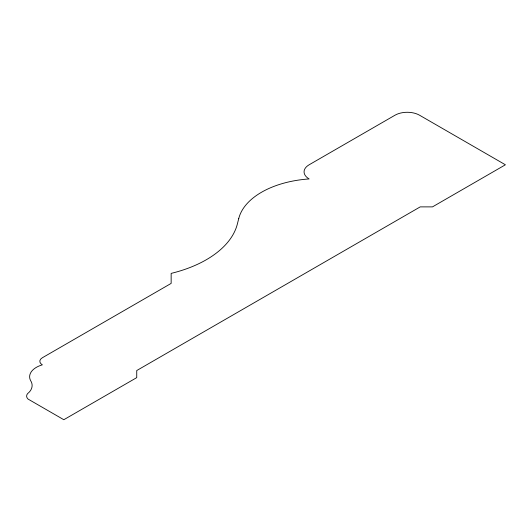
<?xml version="1.0" encoding="UTF-8"?>
<svg xmlns="http://www.w3.org/2000/svg" width="532" height="532" viewBox="0 0 532 532"><rect width="100%" height="100%" fill="white"/><g stroke="black" fill="none" stroke-linecap="round" stroke-linejoin="round"><path stroke-width="0.8" d="M238.795 218.373L237.345 224.072A110.018 63.521 0 0 1 171.151 273.388L171.151 283.403L42.354 357.757A8.672 5.007 0 0 0 42.354 364.839A23.135 13.353 0 0 0 30.57 380.54A24.379 14.071 0 0 1 28.954 392.423A9.809 5.666 0 0 0 28.05 399.073L63.82 419.721L136.737 377.627L136.737 370.545L420.22 206.882L432.483 206.882L505.4 164.78L419.535 115.211A17.35 10.015 0 0 0 395.003 115.211L309.145 164.78A17.35 10.015 0 0 0 309.145 178.945A80.538 46.497 0 0 0 238.795 218.373"/></g></svg>
